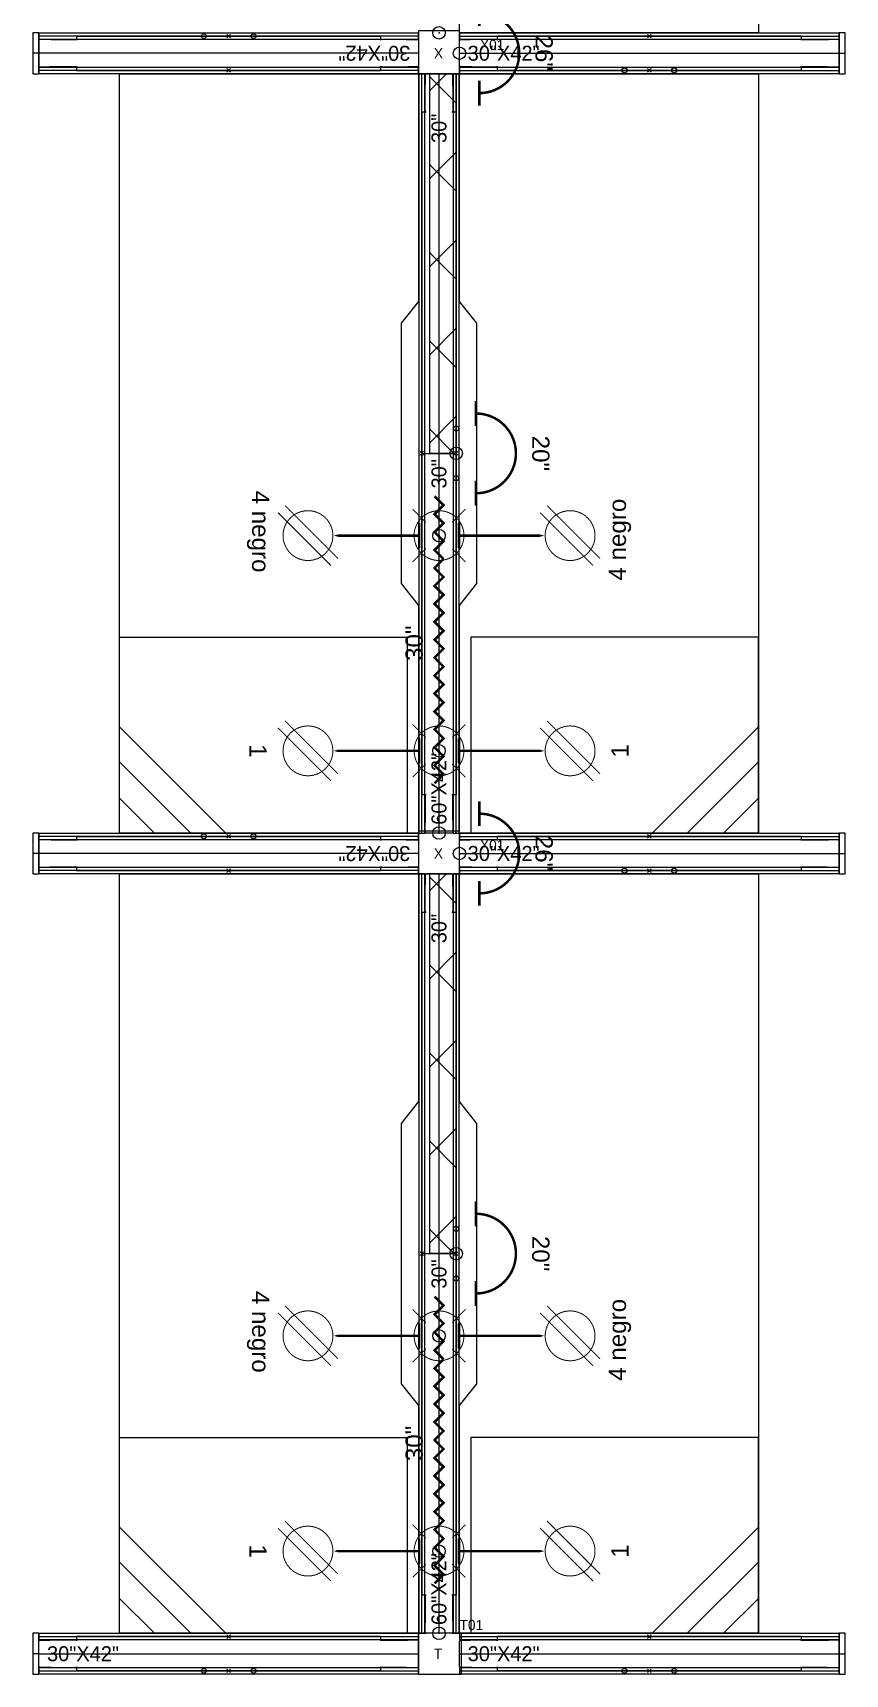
# Model space of a CAD drawing. Extents: x -170 to 1783, y -20 to 1205.
# Drawn here: x 636.8 to 701, y 985.9 to 1115.5 of the extents above; entities that cross this region are included whole.
import ezdxf
from ezdxf.enums import TextEntityAlignment as Align

# ---------------------------------------------------------------- set-up
doc = ezdxf.new("R2010")
doc.units = 0
doc.header["$LTSCALE"] = 96
doc.header["$MEASUREMENT"] = 0
for name, color, linetype in [('DD2D', 7, 'Continuous'), ('DD2D_Geometry', 7, 'Continuous'), ('ELECTRI', 7, 'Continuous'), ('ENFASIS NEW', 7, 'Continuous'), ('Id Unión', 7, 'Continuous'), ('S7000', 7, 'Continuous'), ('TEXT HARNESS', 7, 'Continuous')]:
    doc.layers.add(name, color=color, linetype=linetype)
doc.styles.add('ARIAL', font='arial.ttf')

# ---------------------------------------------------------------- blocks, each defined once
blk = doc.blocks.new('DD40102460AB')
at = {"color": 1}
for p, q in [((0.0035, -0.0035), (-0.0035, 0.0035)), ((0.0035, 0.0035), (-0.0035, -0.0035))]:
    blk.add_line(p, q, dxfattribs=at)
blk.add_lwpolyline([(-0.2612, -0.0417), (0.2612, -0.0417), (0.305, -0.0067), (0.762, -0.0067), (0.762, -0.6067), (-0.762, -0.6067), (-0.762, -0.0067), (-0.305, -0.0067)], close=True)
blk.add_point((0, 0), dxfattribs=at)
blk.add_point((0, 0))
blk = doc.blocks.new('829030')
at = {"color": 1, "const_width": 0.002}
for points in [[(0.1385, 0.0265), (0.112, 0.053)], [(0.1915, 0.0265), (0.218, 0.053)], [(0.5705, 0.0265), (0.544, 0.053)], [(0.6235, 0.0265), (0.65, 0.053)], [(0.1385, -0.0265), (0.112, -0.053)], [(0.1915, -0.0265), (0.218, -0.053)], [(0.5705, -0.0265), (0.544, -0.053)], [(0.6235, -0.0265), (0.65, -0.053)]]:
    blk.add_lwpolyline(points, dxfattribs=at)
for points in [[(0.165, -0.05, -1), (0.165, 0.05, -1)], [(0.597, -0.05, 1), (0.597, 0.05, 1)]]:
    blk.add_lwpolyline(points, format="xyb", close=True, dxfattribs=at)
at = {"color": 1}
for points in [[(0.1, 0.009, 0.005, 0.005, 0), (0.118, -0.009, 0.005, 0.005, 0), (0.136, 0.009, 0.005, 0.005, 0), (0.154, -0.009, 0.005, 0.005, 0), (0.172, 0.009, 0.005, 0.005, 0), (0.19, -0.009, 0.005, 0.005, 0), (0.208, 0.009, 0.005, 0.005, 0), (0.226, -0.009, 0.005, 0.005, 0), (0.244, 0.009, 0.005, 0.005, 0), (0.262, -0.009, 0.005, 0.005, 0), (0.28, 0.009, 0.005, 0.005, 0), (0.298, -0.009, 0.005, 0.005, 0), (0.316, 0.009, 0.005, 0.005, 0), (0.334, -0.009, 0.005, 0.005, 0), (0.352, 0.009, 0.005, 0.005, 0), (0.37, -0.009, 0.005, 0.005, 0), (0.388, 0.009, 0.005, 0.005, 0), (0.406, -0.009, 0.005, 0.005, 0), (0.424, 0.009, 0.005, 0.005, 0), (0.442, -0.009, 0.005, 0.005, 0), (0.46, 0.009, 0.005, 0.005, 0), (0.478, -0.009, 0.005, 0.005, 0), (0.496, 0.009, 0.005, 0.005, 0), (0.514, -0.009, 0.005, 0.005, 0), (0.532, 0.009, 0.005, 0.005, 0), (0.55, -0.009, 0, 0, 0)], [(0.676, 0.009, 0.005, 0.005, 0), (0.658, -0.009, 0.005, 0.005, 0), (0.64, 0.009, 0.005, 0.005, 0), (0.622, -0.009, 0.005, 0.005, 0), (0.604, 0.009, 0.005, 0.005, 0), (0.586, -0.009, 0.005, 0.005, 0), (0.568, 0.009, 0.005, 0.005, 0), (0.55, -0.009, 0, 0, 0)]]:
    blk.add_lwpolyline(points, format="xyseb", dxfattribs=at)
blk.add_circle((0, 0), 0.0125, dxfattribs=at)
blk.add_point((0, 0), dxfattribs=at)
at = {"layer": 'TEXT HARNESS', "color": 1, "style": 'ARIAL'}
blk.add_text('30"', height=0.03469, dxfattribs=at).set_placement((0.381, 0.05), align=Align.MIDDLE)
blk = doc.blocks.new('*X81')
at = {"color": 0}
for p, q in [((7.9413, 4.9361), (7.9943, 4.9891)), ((8.1454, 4.9361), (8.0924, 4.9891)), ((8.1181, 4.9361), (8.1711, 4.9891)), ((8.3222, 4.9361), (8.2692, 4.9891)), ((8.2948, 4.9361), (8.3478, 4.9891)), ((8.499, 4.9361), (8.446, 4.9891)), ((8.4716, 4.9361), (8.5246, 4.9891)), ((8.6757, 4.9361), (8.6227, 4.9891)), ((8.6484, 4.9361), (8.6971, 4.9848)), ((7.9686, 4.9361), (7.9351, 4.9696))]:
    blk.add_line(p, q, dxfattribs=at)
blk = doc.blocks.new('808630')
at = {"color": 5}
for p, q in [((-0.762, 0), (0, 0)), ((-0.762, -0.053), (-0.762, 0)), ((0, 0), (0, -0.053)), ((0, -0.053), (-0.762, -0.053))]:
    blk.add_line(p, q, dxfattribs=at)
blk.add_blockref('*X81', (-8.6971, -4.9891), dxfattribs=at)
blk = doc.blocks.new('817720')
at = {"color": 3, "const_width": 0.005}
blk.add_lwpolyline([(0.08, 0.04, 1), (-0.08, 0.04)], format="xyb", dxfattribs=at)
for points in [[(-0.055, 0.04), (-0.105, 0.04)], [(0.055, 0.04), (0.105, 0.04)]]:
    blk.add_lwpolyline(points, dxfattribs=at)
at = {"color": 3}
blk.add_circle((0, 0), 0.0125, dxfattribs=at)
blk.add_point((0, 0), dxfattribs=at)
at = {"layer": 'TEXT HARNESS', "color": 3, "style": 'ARIAL'}
blk.add_text('20"', height=0.03469, dxfattribs=at).set_placement((0, 0.17), align=Align.MIDDLE)
blk = doc.blocks.new('817726')
at = {"color": 3, "const_width": 0.005}
blk.add_lwpolyline([(0.08, 0.04, 1), (-0.08, 0.04)], format="xyb", dxfattribs=at)
for points in [[(-0.055, 0.04), (-0.105, 0.04)], [(0.055, 0.04), (0.105, 0.04)]]:
    blk.add_lwpolyline(points, dxfattribs=at)
at = {"color": 3}
blk.add_circle((0, 0), 0.0125, dxfattribs=at)
blk.add_point((0, 0), dxfattribs=at)
at = {"layer": 'TEXT HARNESS', "color": 3, "style": 'ARIAL'}
blk.add_text('26"', height=0.03469, dxfattribs=at).set_placement((0, 0.17), align=Align.MIDDLE)
blk = doc.blocks.new('S7012')
at = {"lineweight": 0}
for p, q in [((0.18, -0.577), (0.393, -0.364)), ((0.25, -0.577), (0.393, -0.434)), ((0.323, -0.577), (0.393, -0.507))]:
    blk.add_line(p, q, dxfattribs=at)
blk.add_lwpolyline([(0, 0), (0.393, 0), (0.393, -0.577), (0, -0.577)], close=True, dxfattribs=at)
blk = doc.blocks.new('8065E1C')
at = {"color": 1}
for points in [[(0, -0.04, 0.005, 0.005, 0), (0, -0.165, 0.025, 0, 0), (0, -0.2114, 0, 0, 0)], [(-0.0601, -0.309, 0.002, 0.002, 0), (0.046, -0.2029, 0.002, 0.002, 0)], [(-0.046, -0.3231, 0.002, 0.002, 0), (0.0601, -0.217, 0.002, 0.002, 0)]]:
    blk.add_lwpolyline(points, format="xyseb", dxfattribs=at)
at = {"color": 1, "const_width": 0.005}
blk.add_lwpolyline([(0.025, -0.04), (-0.025, -0.04)], dxfattribs=at)
at = {"color": 1, "const_width": 0.002}
blk.add_lwpolyline([(-0.05, -0.263, -1), (0.05, -0.263, -1)], format="xyb", close=True, dxfattribs=at)
at = {"color": 1}
blk.add_circle((0, 0), 0.0125, dxfattribs=at)
blk.add_point((0, 0), dxfattribs=at)
at = {"layer": 'TEXT HARNESS', "color": 1, "style": 'ARIAL'}
blk.add_text('1', height=0.0347, dxfattribs=at).set_placement((0, -0.363), align=Align.MIDDLE)
blk = doc.blocks.new('8065E4C')
at = {"color": 1}
for points in [[(0, -0.04, 0.005, 0.005, 0), (0, -0.165, 0.025, 0, 0), (0, -0.2114, 0, 0, 0)], [(-0.0601, -0.309, 0.002, 0.002, 0), (0.046, -0.2029, 0.002, 0.002, 0)], [(-0.046, -0.3231, 0.002, 0.002, 0), (0.0601, -0.217, 0.002, 0.002, 0)]]:
    blk.add_lwpolyline(points, format="xyseb", dxfattribs=at)
at = {"color": 1, "const_width": 0.005}
blk.add_lwpolyline([(0.025, -0.04), (-0.025, -0.04)], dxfattribs=at)
at = {"color": 1, "const_width": 0.002}
blk.add_lwpolyline([(-0.05, -0.263, -1), (0.05, -0.263, -1)], format="xyb", close=True, dxfattribs=at)
at = {"color": 1}
blk.add_circle((0, 0), 0.0125, dxfattribs=at)
blk.add_point((0, 0), dxfattribs=at)
at = {"layer": 'TEXT HARNESS', "color": 1, "style": 'ARIAL'}
blk.add_text('4 negro', height=0.03469, dxfattribs=at).set_placement((-0.0081, -0.363), align=Align.MIDDLE)
blk = doc.blocks.new('DD101030422D')
at = {"color": 1, "linetype": 'Continuous', "lineweight": 0}
for p, q in [((0.0765, 0.026), (0.0765, 0.0343)), ((0.6855, 0.0343), (0.0765, 0.0343)), ((0.6855, 0.0343), (0.6855, 0.026)), ((0, -0.0255), (0, 0.0255)), ((0.0017, 0.0275), (0.0218, 0.0275)), ((0.002, 0.0275), (0.0215, 0.0275)), ((0.0747, 0.0275), (0.0215, 0.0275)), ((0.0747, 0.0275), (0.075, 0.0275)), ((0.6873, 0.0275), (0.687, 0.0275)), ((0.6873, 0.0275), (0.7405, 0.0275)), ((0.7603, 0.0275), (0.7402, 0.0275)), ((0.76, 0.0275), (0.7405, 0.0275)), ((0.762, -0.0255), (0.762, 0.0255)), ((0.025, -0.0275), (0.002, -0.0275)), ((0.025, -0.0275), (0.0747, -0.0275)), ((0.0747, -0.0275), (0.075, -0.0275)), ((0.0765, -0.0343), (0.0765, -0.026)), ((0.6855, -0.026), (0.6855, -0.0343)), ((0.6873, -0.0275), (0.687, -0.0275)), ((0.737, -0.0275), (0.6873, -0.0275)), ((0.737, -0.0275), (0.76, -0.0275)), ((0.6855, -0.0343), (0.0765, -0.0343))]:
    blk.add_line(p, q, dxfattribs=at)
at = {"color": 1}
for p, q in [((0.3775, 0.0379), (0.3845, 0.0308)), ((0.3775, 0.0308), (0.3845, 0.0379)), ((0.3775, -0.0379), (0.3845, -0.0308)), ((0.3775, -0.0308), (0.3845, -0.0379))]:
    blk.add_line(p, q, dxfattribs=at)
for centre in [(0.331, -0.0343), (0.431, -0.0343)]:
    blk.add_circle(centre, 0.005, dxfattribs=at)
at = {"color": 1, "linetype": 'Continuous', "lineweight": 0}
for centre, radius, start, end in [((0.002, 0.0255), 0.00203, 90, 180), ((0.075, 0.026), 0.00151, 10.021, 90), ((0.075, 0.026), 0.00151, 0, 10.021), ((0.687, 0.026), 0.00151, 90, 169.979), ((0.687, 0.026), 0.00151, 169.979, 180), ((0.687, 0.026), 0.00151, 169.979, 180), ((0.76, 0.0255), 0.00203, 0, 90), ((0.002, -0.0255), 0.00203, 180, 270), ((0.075, -0.026), 0.00151, 270, 349.979), ((0.075, -0.026), 0.00151, 349.979, 0), ((0.687, -0.026), 0.00151, 180, 190.021), ((0.687, -0.026), 0.00151, 180, 190.021), ((0.687, -0.026), 0.00151, 190.021, 270), ((0.76, -0.0255), 0.00203, 270, 0)]:
    blk.add_arc(centre, radius, start, end, dxfattribs=at)
at = {"color": 1}
for p in [(0.381, 0.0343), (0.381, -0.0343)]:
    blk.add_point(p, dxfattribs=at)
at = {"linetype": 'Continuous', "lineweight": 0}
blk.add_text('30"X42"', height=0.03, dxfattribs=at).set_placement((0.0165, -0.0149))
blk = doc.blocks.new('SPACE_DD10103042')
at = {"linetype": 'Continuous', "lineweight": 0}
blk.add_blockref('DD101030422D', (0, 0), dxfattribs=at)
blk = doc.blocks.new('DD101060422D')
at = {"color": 1, "linetype": 'Continuous', "lineweight": 0}
for p, q in [((0.0765, 0.026), (0.0765, 0.0343)), ((1.4475, 0.0343), (0.0765, 0.0343)), ((1.4475, 0.0343), (1.4475, 0.026)), ((0, -0.0255), (0, 0.0255)), ((0.0017, 0.0275), (0.0218, 0.0275)), ((0.002, 0.0275), (0.0215, 0.0275)), ((0.0747, 0.0275), (0.0215, 0.0275)), ((0.0747, 0.0275), (0.075, 0.0275)), ((1.4493, 0.0275), (1.449, 0.0275)), ((1.4493, 0.0275), (1.5025, 0.0275)), ((1.5223, 0.0275), (1.5022, 0.0275)), ((1.522, 0.0275), (1.5025, 0.0275)), ((1.524, -0.0255), (1.524, 0.0255)), ((0.025, -0.0275), (0.002, -0.0275)), ((0.025, -0.0275), (0.0747, -0.0275)), ((0.0747, -0.0275), (0.075, -0.0275)), ((0.0765, -0.0343), (0.0765, -0.026)), ((1.4475, -0.026), (1.4475, -0.0343)), ((1.4493, -0.0275), (1.449, -0.0275)), ((1.499, -0.0275), (1.4493, -0.0275)), ((1.499, -0.0275), (1.522, -0.0275)), ((1.4475, -0.0343), (0.0765, -0.0343))]:
    blk.add_line(p, q, dxfattribs=at)
at = {"color": 1}
for p, q in [((0.7585, 0.0379), (0.7655, 0.0308)), ((0.7585, 0.0308), (0.7655, 0.0379)), ((0.762, 0.0343), (0.762, -0.0343)), ((0.7585, -0.0379), (0.7655, -0.0308)), ((0.7585, -0.0308), (0.7655, -0.0379))]:
    blk.add_line(p, q, dxfattribs=at)
for centre in [(0.712, -0.0343), (0.812, -0.0343)]:
    blk.add_circle(centre, 0.005, dxfattribs=at)
at = {"color": 1, "linetype": 'Continuous', "lineweight": 0}
for centre, radius, start, end in [((0.002, 0.0255), 0.00203, 90, 180), ((0.075, 0.026), 0.00151, 10.021, 90), ((0.075, 0.026), 0.00151, 0, 10.021), ((1.449, 0.026), 0.00151, 90, 169.979), ((1.449, 0.026), 0.00151, 169.979, 180), ((1.449, 0.026), 0.00151, 169.979, 180), ((1.522, 0.0255), 0.00203, 0, 90), ((0.002, -0.0255), 0.00203, 180, 270), ((0.075, -0.026), 0.00151, 270, 349.979), ((0.075, -0.026), 0.00151, 349.979, 0), ((1.449, -0.026), 0.00151, 180, 190.021), ((1.449, -0.026), 0.00151, 180, 190.021), ((1.449, -0.026), 0.00151, 190.021, 270), ((1.522, -0.0255), 0.00203, 270, 0)]:
    blk.add_arc(centre, radius, start, end, dxfattribs=at)
at = {"color": 1}
for p in [(0.762, 0.0343), (0.762, -0.0343)]:
    blk.add_point(p, dxfattribs=at)
at = {"linetype": 'Continuous', "lineweight": 0}
for s, p in [('60"X42"', (0.0165, -0.0149)), ('30"', (0.6916, -0.0149)), ('30"', (1.3849, -0.0149))]:
    blk.add_text(s, height=0.03, dxfattribs=at).set_placement(p)
blk = doc.blocks.new('SPACE_DD10106042')
at = {"linetype": 'Continuous', "lineweight": 0}
blk.add_blockref('DD101060422D', (0, 0), dxfattribs=at)
blk = doc.blocks.new('DD3021422D')
for p, q in [((0, 0.041), (0, -0.041)), ((0.012, 0.041), (0, 0.041)), ((0.012, -0.041), (0.012, 0.041)), ((0, -0.041), (0.012, -0.041))]:
    blk.add_line(p, q)
blk = doc.blocks.new('SPACE_DD302142')
at = {"linetype": 'Continuous', "lineweight": 0}
blk.add_blockref('DD3021422D', (0, 0), dxfattribs=at)

msp = doc.modelspace()

# ---------------------------------------------------------------- linework, layer by layer
at = {"layer": 'DD2D', "linetype": 'Continuous', "lineweight": 0}
for p, q in [((667.28302, 1115.28208), (637.28302, 1115.28208)), ((670.51137, 1115.28208), (700.51137, 1115.28208)), ((637.28302, 1113.93169), (636.81058, 1113.93169)), ((667.28302, 1113.93169), (637.28302, 1113.93169)), ((670.51137, 1113.93169), (700.51137, 1113.93169)), ((700.51137, 1113.93169), (700.98381, 1113.93169)), ((667.28302, 1112.58129), (637.28302, 1112.58129)), ((667.5468, 1052.31752), (667.5468, 1112.31752)), ((668.8972, 1112.31752), (668.8972, 1112.32145)), ((668.8972, 1052.31752), (668.8972, 1112.31752)), ((670.24759, 1052.31752), (670.24759, 1112.31752)), ((670.51137, 1112.58129), (700.51137, 1112.58129)), ((667.28302, 1052.05374), (637.28302, 1052.05374)), ((670.51137, 1052.05374), (700.51137, 1052.05374)), ((637.28302, 1050.70334), (636.81058, 1050.70334)), ((667.28302, 1050.70334), (637.28302, 1050.70334)), ((670.51137, 1050.70334), (700.51137, 1050.70334)), ((700.51137, 1050.70334), (700.98381, 1050.70334)), ((667.28302, 1049.35295), (637.28302, 1049.35295)), ((670.51137, 1049.35295), (700.51137, 1049.35295)), ((667.5468, 989.08917), (667.5468, 1049.08917)), ((668.8972, 1049.08917), (668.8972, 1049.09311)), ((668.8972, 989.08917), (668.8972, 1049.08917)), ((670.24759, 989.08917), (670.24759, 1049.08917)), ((637.28302, 988.82539), (667.28302, 988.82539)), ((670.51137, 988.82539), (700.51137, 988.82539)), ((637.28302, 987.475), (636.81058, 987.475)), ((637.28302, 987.475), (667.28302, 987.475)), ((667.28302, 987.475), (667.28696, 987.475)), ((670.51137, 987.475), (700.51137, 987.475)), ((700.51137, 987.475), (700.98381, 987.475)), ((637.28302, 986.1246), (667.28302, 986.1246)), ((670.51137, 986.1246), (700.51137, 986.1246))]:
    msp.add_line(p, q, dxfattribs=at)
at = {"layer": 'DD2D_Geometry', "linetype": 'Continuous', "lineweight": 0}
for points in [[(667.28302, 1115.5183), (637.28302, 1115.5183), (637.28302, 1115.04586), (667.28302, 1115.04586)], [(667.28302, 1115.5183), (637.28302, 1115.5183), (637.28302, 1115.04586), (667.28302, 1115.04586)], [(670.51137, 1112.31752), (670.51137, 1115.70086), (667.28302, 1115.70086), (667.28302, 1112.31752)], [(670.51137, 1115.04586), (700.51137, 1115.04586), (700.51137, 1115.5183), (670.51137, 1115.5183)], [(670.51137, 1115.04586), (700.51137, 1115.04586), (700.51137, 1115.5183), (670.51137, 1115.5183)], [(667.28302, 1112.81752), (637.28302, 1112.81752), (637.28302, 1112.34507), (667.28302, 1112.34507)], [(667.28302, 1112.81752), (637.28302, 1112.81752), (637.28302, 1112.34507), (667.28302, 1112.34507)], [(670.51137, 1112.34507), (700.51137, 1112.34507), (700.51137, 1112.81752), (670.51137, 1112.81752)], [(670.51137, 1112.34507), (700.51137, 1112.34507), (700.51137, 1112.81752), (670.51137, 1112.81752)], [(667.78302, 1052.31752), (667.78302, 1112.31752), (667.31058, 1112.31752), (667.31058, 1052.31752)], [(667.78302, 1052.31752), (667.78302, 1112.31752), (667.31058, 1112.31752), (667.31058, 1052.31752)], [(670.48381, 1052.31752), (670.48381, 1112.31752), (670.01137, 1112.31752), (670.01137, 1052.31752)], [(670.48381, 1052.31752), (670.48381, 1112.31752), (670.01137, 1112.31752), (670.01137, 1052.31752)], [(667.28302, 1052.28996), (637.28302, 1052.28996), (637.28302, 1051.81752), (667.28302, 1051.81752)], [(667.28302, 1052.28996), (637.28302, 1052.28996), (637.28302, 1051.81752), (667.28302, 1051.81752)], [(670.51137, 1049.08917), (670.51137, 1052.47252), (667.28302, 1052.47252), (667.28302, 1049.08917)], [(670.51137, 1051.81752), (700.51137, 1051.81752), (700.51137, 1052.28996), (670.51137, 1052.28996)], [(670.51137, 1051.81752), (700.51137, 1051.81752), (700.51137, 1052.28996), (670.51137, 1052.28996)], [(667.28302, 1049.58917), (637.28302, 1049.58917), (637.28302, 1049.11673), (667.28302, 1049.11673)], [(667.28302, 1049.58917), (637.28302, 1049.58917), (637.28302, 1049.11673), (667.28302, 1049.11673)], [(670.51137, 1049.11673), (700.51137, 1049.11673), (700.51137, 1049.58917), (670.51137, 1049.58917)], [(670.51137, 1049.11673), (700.51137, 1049.11673), (700.51137, 1049.58917), (670.51137, 1049.58917)], [(667.78302, 989.08917), (667.78302, 1049.08917), (667.31058, 1049.08917), (667.31058, 989.08917)], [(667.78302, 989.08917), (667.78302, 1049.08917), (667.31058, 1049.08917), (667.31058, 989.08917)], [(670.48381, 989.08917), (670.48381, 1049.08917), (670.01137, 1049.08917), (670.01137, 989.08917)], [(670.48381, 989.08917), (670.48381, 1049.08917), (670.01137, 1049.08917), (670.01137, 989.08917)], [(637.28302, 988.58917), (667.28302, 988.58917), (667.28302, 989.06161), (637.28302, 989.06161)], [(637.28302, 988.58917), (667.28302, 988.58917), (667.28302, 989.06161), (637.28302, 989.06161)], [(667.28302, 985.86082), (670.66637, 985.86082), (670.66637, 989.08917), (667.28302, 989.08917)], [(670.51137, 988.58917), (700.51137, 988.58917), (700.51137, 989.06161), (670.51137, 989.06161)], [(670.51137, 988.58917), (700.51137, 988.58917), (700.51137, 989.06161), (670.51137, 989.06161)], [(637.28302, 985.88838), (667.28302, 985.88838), (667.28302, 986.36082), (637.28302, 986.36082)], [(637.28302, 985.88838), (667.28302, 985.88838), (667.28302, 986.36082), (637.28302, 986.36082)], [(670.51137, 985.88838), (700.51137, 985.88838), (700.51137, 986.36082), (670.51137, 986.36082)], [(670.51137, 985.88838), (700.51137, 985.88838), (700.51137, 986.36082), (670.51137, 986.36082)]]:
    msp.add_lwpolyline(points, close=True, dxfattribs=at)

# ---------------------------------------------------------------- block references
at = {"layer": 'DD2D_Geometry', "linetype": 'Continuous', "lineweight": 0, "xscale": 39.3700787401575, "yscale": 39.3700787401575, "zscale": 39.3700787401575}
for name, p, rotation in [('SPACE_DD302142', (637.28302, 1113.93169), 180), ('SPACE_DD302142', (637.28302, 1113.93169), 180), ('SPACE_DD10103042', (667.28302, 1113.93169), 180), ('SPACE_DD10106042', (668.8972, 1052.31752), 90), ('SPACE_DD302142', (637.28302, 1050.70334), 180), ('SPACE_DD302142', (637.28302, 1050.70334), 180), ('SPACE_DD10103042', (667.28302, 1050.70334), 180), ('SPACE_DD10106042', (668.8972, 989.08917), 90), ('SPACE_DD302142', (637.28302, 987.475), 180), ('SPACE_DD302142', (637.28302, 987.475), 180)]:
    msp.add_blockref(name, p, dxfattribs=dict(at, rotation=rotation))
for name, p in [('SPACE_DD10103042', (670.51137, 1113.93169)), ('SPACE_DD302142', (700.51137, 1113.93169)), ('SPACE_DD302142', (700.51137, 1113.93169)), ('SPACE_DD10103042', (670.51137, 1050.70334)), ('SPACE_DD302142', (700.51137, 1050.70334)), ('SPACE_DD302142', (700.51137, 1050.70334)), ('SPACE_DD10103042', (637.28302, 987.475)), ('SPACE_DD10103042', (670.51137, 987.475)), ('SPACE_DD302142', (700.51137, 987.475)), ('SPACE_DD302142', (700.51137, 987.475))]:
    msp.add_blockref(name, p, dxfattribs=at)
at = {"layer": 'ELECTRI', "lineweight": 0, "xscale": 39.37007874015748, "yscale": 39.37007874015748, "zscale": 39.37007874015748}
for name, p, rotation in [('829030', (668.8972, 1115.54586), 90), ('817726', (670.51137, 1113.93169), 270), ('808630', (670.24916, 1082.31752), 270), ('817720', (670.24916, 1082.31752), 270), ('8065E4C', (668.89916, 1075.82145), 270), ('829030', (668.89916, 1052.31752), 90), ('8065E4C', (668.89916, 1075.82145), 90), ('8065E1C', (668.89916, 1058.81358), 270), ('8065E1C', (668.89916, 1058.81358), 90), ('817726', (670.51137, 1050.70334), 270), ('808630', (670.24916, 1019.08917), 270), ('817720', (670.24916, 1019.08917), 270), ('8065E4C', (668.89916, 1012.59311), 270), ('829030', (668.89916, 989.08917), 90), ('8065E4C', (668.89916, 1012.59311), 90), ('8065E1C', (668.89916, 995.58523), 270), ('8065E1C', (668.89916, 995.58523), 90)]:
    msp.add_blockref(name, p, dxfattribs=dict(at, rotation=rotation))
at = {"layer": 'ENFASIS NEW', "linetype": 'Continuous', "lineweight": 0, "xscale": 39.37007874015748, "yscale": 39.37007874015748, "zscale": 39.37007874015748}
for p, rotation in [((670.24916, 1145.54586), 90), ((667.54523, 1082.31752), 270), ((670.24916, 1082.31752), 90), ((667.54523, 1019.08917), 270), ((670.24916, 1019.08917), 90)]:
    msp.add_blockref('DD40102460AB', p, dxfattribs=dict(at, rotation=rotation))
at = {"layer": 'S7000', "linetype": 'Continuous', "lineweight": 0, "yscale": 39.37007874015748, "zscale": 39.37007874015748}
for p, xscale, rotation in [((666.37594, 1067.78996), 39.37007874015748, 270), ((671.41846, 1067.78996), -39.37007874015748, 90), ((666.37594, 1004.56161), 39.37007874015748, 270), ((671.41846, 1004.56161), -39.37007874015748, 90)]:
    msp.add_blockref('S7012', p, dxfattribs=dict(at, xscale=xscale, rotation=rotation))

# ---------------------------------------------------------------- texts
at = {"layer": 'DD2D_Geometry', "linetype": 'Continuous', "lineweight": 0}
for s, p in [('X', (668.49365, 1113.52814)), ('X', (668.49365, 1050.2998)), ('T', (668.49365, 987.07145))]:
    msp.add_text(s, height=0.80709, dxfattribs=at).set_placement(p)
at = {"layer": 'Id Unión', "linetype": 'Continuous', "lineweight": 0}
for s, p in [('X01', (672.13627, 1114.18956)), ('X01', (672.13627, 1050.96122)), ('T01', (670.52406, 989.34507))]:
    msp.add_text(s, height=0.807087, dxfattribs=at).set_placement(p)

doc.saveas('drawing.dxf')
